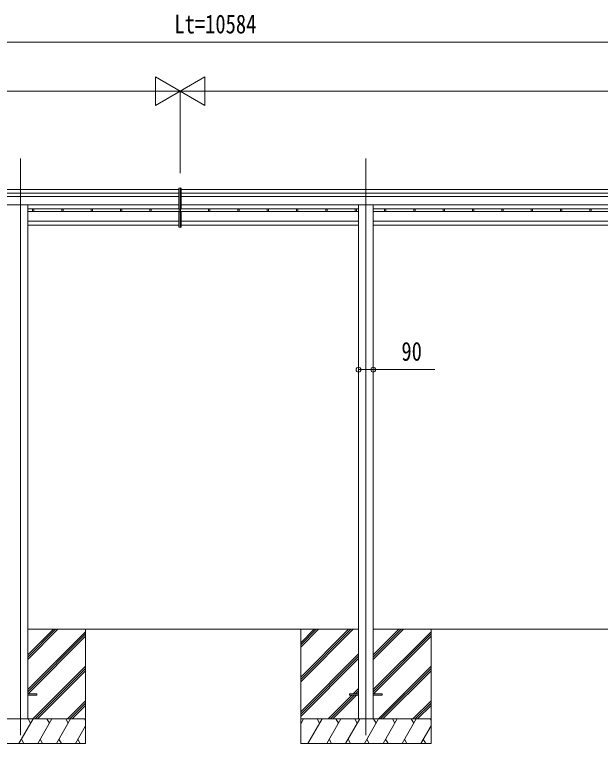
# Model space of a CAD drawing. Units: millimetres, scale not verified. Extents: x -14718 to 14718, y -10395 to 10395.
# Drawn here: x -643 to 2952, y -6516 to -2044 of the extents above; entities that cross this region are included whole.
import ezdxf
from ezdxf.enums import TextEntityAlignment as Align

# ---------------------------------------------------------------- set-up
doc = ezdxf.new("R2010")
doc.units = ezdxf.units.MM
doc.header["$LTSCALE"] = 40
for name, color, linetype, lineweight in [('0-3_YKK_12', 40, 'Continuous', 18), ('0-4_YKK_13', 120, 'Continuous', 18), ('0-5_YKK_A1', 120, 'Continuous', 18), ('0-6_YKK_D', 200, 'Continuous', 18)]:
    doc.layers.add(name, color=color, linetype=linetype, lineweight=lineweight)
doc.styles.add('ＭＳ ゴシック', font='')
doc.styles.get('ＭＳ ゴシック').set_extended_font_data('MS Gothic')

msp = doc.modelspace()

# ---------------------------------------------------------------- linework, layer by layer
at = {"layer": '0-3_YKK_12'}
for p, q in [((-607.14, -2926.01), (-607.14, -3403.75)), ((1513.06, -2926.01), (1513.06, -3403.75)), ((-607.14, -3403.75), (-607.14, -6465.59)), ((1513.06, -3403.75), (1513.06, -6465.59))]:
    msp.add_line(p, q, dxfattribs=at)
at = {"layer": '0-4_YKK_13'}
for p, q in [((372.86, -3107.67), (365.36, -3108.18)), ((365.36, -3238.07), (365.36, -3108.18)), ((380.36, -3108.18), (372.86, -3107.67)), ((372.86, -3107.67), (372.86, -3238.57)), ((380.36, -3238.07), (380.36, -3108.18)), ((365.36, -3254.24), (365.36, -3348.85)), ((370.36, -3253.24), (366.36, -3253.24)), ((372.86, -3252.18), (372.86, -3349.36)), ((375.36, -3253.21), (379.36, -3253.24)), ((380.36, -3254.24), (380.36, -3348.85)), ((365.36, -3348.86), (372.86, -3349.36)), ((372.86, -3349.36), (380.36, -3348.86)), ((-507.14, -6211.09), (-562.14, -6211.09)), ((-507.14, -6211.09), (-507.14, -6220.09)), ((1413.06, -6211.09), (1413.06, -6220.09)), ((1413.06, -6211.09), (1468.06, -6211.09)), ((1558.06, -6211.09), (1613.06, -6211.09)), ((1613.06, -6211.09), (1613.06, -6220.09)), ((-507.14, -6220.09), (-562.14, -6220.09)), ((1413.06, -6220.09), (1468.06, -6220.09)), ((1558.06, -6220.09), (1613.06, -6220.09))]:
    msp.add_line(p, q, dxfattribs=at)
for points in [[(365.36, -3238.07), (372.86, -3238.57), (380.36, -3238.07)], [(370.36, -3253.22), (370.36, -3252.65), (370.36, -3252.2)], [(375.36, -3253.22), (375.36, -3252.65), (375.36, -3252.2)]]:
    msp.add_lwpolyline(points, dxfattribs=at)
for centre, major_axis, start_param, end_param in [((366.36, -3254.24), (0.909, 0.42), 1.1412323, 2.7120287), ((379.36, -3254.24), (0.909, -0.42), 0.429564, 2.0003603)]:
    msp.add_ellipse(centre, major_axis=major_axis, ratio=0.991593, start_param=start_param, end_param=end_param, dxfattribs=at)
at = {"layer": '0-5_YKK_A1'}
for p, q in [((-4471.24, -3117.02), (365.36, -3117.02)), ((380.36, -3117.02), (5937.06, -3117.02)), ((-4455.24, -3139.89), (365.36, -3139.89)), ((-4455.24, -3160.05), (365.36, -3160.05)), ((380.36, -3139.89), (5921.06, -3139.89)), ((380.36, -3160.05), (5921.06, -3160.05)), ((-4455.24, -3211.25), (365.36, -3211.25)), ((-561.94, -3211.25), (-561.94, -6365.59)), ((380.36, -3211.25), (5921.06, -3211.25)), ((-561.94, -3252.2), (372.86, -3252.2)), ((-561.92, -3235.57), (365.36, -3235.57)), ((-533.19, -3235.57), (-533.19, -3252.2)), ((-525.04, -3235.57), (-525.04, -3252.2)), ((-353.19, -3235.57), (-353.19, -3252.2)), ((-345.04, -3235.57), (-345.04, -3252.2)), ((-173.19, -3235.57), (-173.19, -3252.2)), ((-165.04, -3235.57), (-165.04, -3252.2)), ((6.81, -3235.57), (6.81, -3252.2)), ((14.96, -3235.57), (14.96, -3252.2)), ((186.81, -3235.57), (186.81, -3252.2)), ((194.96, -3235.57), (194.96, -3252.2)), ((366.81, -3238.17), (366.81, -3252.2)), ((1467.86, -3252.2), (372.86, -3252.2)), ((374.96, -3238.43), (374.96, -3252.2)), ((380.36, -3235.57), (1467.87, -3235.57)), ((546.81, -3235.57), (546.81, -3252.2)), ((546.81, -3235.57), (546.81, -3252.2)), ((554.96, -3235.57), (554.96, -3252.2)), ((554.96, -3235.57), (554.96, -3252.2)), ((726.81, -3235.57), (726.81, -3252.2)), ((734.96, -3235.57), (734.96, -3252.2)), ((906.81, -3235.57), (906.81, -3252.2)), ((914.96, -3235.57), (914.96, -3252.2)), ((1086.81, -3235.57), (1086.81, -3252.2)), ((1094.96, -3235.57), (1094.96, -3252.2)), ((1266.81, -3235.57), (1266.81, -3252.2)), ((1274.96, -3235.57), (1274.96, -3252.2)), ((1446.81, -3235.57), (1446.81, -3252.2)), ((1454.96, -3235.57), (1454.96, -3252.2)), ((4767.76, -3252.2), (1558.26, -3252.2)), ((1558.27, -3235.57), (4767.77, -3235.57)), ((1626.81, -3235.57), (1626.81, -3252.2)), ((1634.96, -3235.57), (1634.96, -3252.2)), ((1806.81, -3235.57), (1806.81, -3252.2)), ((1814.96, -3235.57), (1814.96, -3252.2)), ((1986.81, -3235.57), (1986.81, -3252.2)), ((1994.96, -3235.57), (1994.96, -3252.2)), ((2166.81, -3235.57), (2166.81, -3252.2)), ((2174.96, -3235.57), (2174.96, -3252.2)), ((2346.81, -3235.57), (2346.81, -3252.2)), ((2354.96, -3235.57), (2354.96, -3252.2)), ((2526.81, -3235.57), (2526.81, -3252.2)), ((2534.96, -3235.57), (2534.96, -3252.2)), ((2706.81, -3235.57), (2706.81, -3252.2)), ((2714.96, -3235.57), (2714.96, -3252.2)), ((2888.38, -3235.57), (2888.38, -3252.2)), ((2894.96, -3235.57), (2894.96, -3252.2)), ((-561.94, -3310.77), (365.36, -3310.77)), ((-561.94, -3336.85), (365.36, -3336.86)), ((1467.86, -3310.77), (380.36, -3310.77)), ((1467.86, -3336.85), (380.36, -3336.85)), ((4767.76, -3310.77), (1558.26, -3310.77)), ((4767.76, -3336.84), (1558.26, -3336.86)), ((-562.14, -6001.22), (-376.51, -5815.59)), ((-562.14, -5987.07), (-390.65, -5815.59)), ((-562.14, -5972.93), (-404.79, -5815.59)), ((1468.06, -5815.59), (-562.14, -5815.59)), ((-562.14, -6185.06), (-207.14, -5830.07)), ((-562.14, -6199.2), (-207.14, -5844.21)), ((-207.14, -5815.59), (-207.14, -6515.58)), ((1113.06, -5815.59), (1113.06, -6515.58)), ((1113.06, -6109.56), (1407.04, -5815.59)), ((1113.06, -6123.7), (1421.18, -5815.59)), ((1113.06, -6137.85), (1435.32, -5815.59)), ((1113.06, -5897.43), (1194.9, -5815.59)), ((1113.06, -5911.57), (1209.04, -5815.59)), ((1113.06, -5925.71), (1223.19, -5815.59)), ((1558.06, -6001.22), (1743.69, -5815.59)), ((1558.06, -5987.07), (1729.55, -5815.59)), ((1558.06, -5972.93), (1715.4, -5815.59)), ((1558.06, -5815.59), (4767.96, -5815.59)), ((1558.06, -6185.06), (1913.06, -5830.07)), ((1558.06, -6199.2), (1913.06, -5844.21)), ((1913.06, -5815.59), (1913.06, -6515.58)), ((-559.88, -6211.09), (-207.14, -5858.35)), ((1560.32, -6211.09), (1913.06, -5858.35)), ((1113.06, -6321.69), (1468.06, -5966.7)), ((1113.06, -6335.84), (1468.06, -5980.84)), ((1113.06, -6349.98), (1468.06, -5994.98)), ((-530.53, -6365.59), (-207.14, -6042.2)), ((-516.39, -6365.59), (-207.14, -6056.34)), ((-502.25, -6365.59), (-207.14, -6070.48)), ((1589.67, -6365.59), (1913.06, -6042.2)), ((1603.81, -6365.59), (1913.06, -6056.34)), ((1617.95, -6365.59), (1913.06, -6070.48)), ((1435.8, -6211.09), (1468.06, -6178.83)), ((1449.94, -6211.09), (1468.06, -6192.97)), ((1464.08, -6211.09), (1468.06, -6207.11)), ((-318.4, -6365.59), (-207.14, -6254.33)), ((1281.3, -6365.59), (1426.8, -6220.09)), ((1295.44, -6365.59), (1440.94, -6220.09)), ((1309.58, -6365.59), (1455.08, -6220.09)), ((1801.8, -6365.59), (1913.06, -6254.33)), ((-304.26, -6365.59), (-207.14, -6268.47)), ((-290.12, -6365.59), (-207.14, -6282.61)), ((1815.94, -6365.59), (1913.06, -6268.47)), ((1830.08, -6365.59), (1913.06, -6282.61)), ((-207.14, -6365.59), (-1007.14, -6365.59)), ((-616.19, -6515.58), (-529.58, -6365.59)), ((-544.58, -6391.57), (-559.58, -6365.58)), ((-500.72, -6515.58), (-414.11, -6365.59)), ((-429.11, -6391.57), (-444.11, -6365.58)), ((-385.25, -6515.58), (-298.64, -6365.59)), ((-313.64, -6391.57), (-328.64, -6365.58)), ((-207.14, -6376.03), (-213.17, -6365.58)), ((1113.06, -6394.53), (1129.77, -6365.58)), ((1913.06, -6365.59), (1113.06, -6365.59)), ((1114.77, -6391.57), (1113.06, -6388.61)), ((1157.6, -6515.58), (1244.21, -6365.58)), ((1229.2, -6391.57), (1214.2, -6365.59)), ((1273.07, -6515.58), (1359.68, -6365.58)), ((1344.67, -6391.57), (1329.67, -6365.59)), ((1388.54, -6515.58), (1475.15, -6365.59)), ((1460.15, -6391.57), (1445.14, -6365.58)), ((1504.01, -6515.58), (1590.62, -6365.59)), ((1575.62, -6391.57), (1560.61, -6365.58)), ((1619.48, -6515.58), (1706.09, -6365.59)), ((1691.09, -6391.57), (1676.09, -6365.58)), ((1734.95, -6515.58), (1821.56, -6365.59)), ((1806.56, -6391.57), (1791.56, -6365.58)), ((1913.06, -6376.03), (1907.03, -6365.58)), ((-269.78, -6515.58), (-207.14, -6407.1)), ((1850.42, -6515.58), (1913.06, -6407.1)), ((-1007.14, -6515.58), (-207.14, -6515.58)), ((-601.19, -6489.61), (-586.19, -6515.58)), ((-485.72, -6489.61), (-470.72, -6515.58)), ((-370.25, -6489.61), (-355.25, -6515.58)), ((-254.78, -6489.61), (-239.78, -6515.58)), ((1113.06, -6515.58), (1913.06, -6515.58)), ((1288.07, -6489.61), (1303.07, -6515.58)), ((1403.54, -6489.6), (1418.54, -6515.58)), ((1519.01, -6489.61), (1534.01, -6515.58)), ((1634.48, -6489.61), (1649.48, -6515.58)), ((1749.95, -6489.61), (1764.95, -6515.58)), ((1865.42, -6489.61), (1880.42, -6515.58))]:
    msp.add_line(p, q, dxfattribs=at)
for points in [[(1467.86, -3211.25), (1468.06, -5640.59), (1468.06, -6365.59)], [(1558.25, -3211.25), (1558.06, -5640.59), (1558.06, -6365.59)]]:
    msp.add_lwpolyline(points, dxfattribs=at)
at = {"layer": '0-6_YKK_D'}
for p, q in [((-4384.24, -2214.15), (5849.95, -2214.15)), ((372.86, -2514.15), (221.3, -2426.65)), ((221.3, -2426.65), (221.3, -2601.65)), ((372.86, -2514.15), (524.41, -2426.65)), ((524.41, -2601.65), (524.41, -2426.65)), ((-4384.24, -2514.15), (197.86, -2514.15)), ((372.86, -2514.15), (69.75, -2514.15)), ((372.86, -2514.15), (221.3, -2601.65)), ((372.86, -3017.02), (372.86, -2513.15)), ((372.86, -3017.02), (372.86, -2513.15)), ((372.86, -2514.15), (524.41, -2601.65)), ((372.86, -2514.15), (675.97, -2514.15)), ((547.86, -2514.15), (5849.95, -2514.15)), ((1467.86, -4196.05), (1467.86, -4223.3)), ((1558.26, -4194.11), (1558.26, -4223.3))]:
    msp.add_line(p, q, dxfattribs=at)
msp.add_lwpolyline([(1467.86, -4222.3), (1558.26, -4222.3), (1935.99, -4222.3)], dxfattribs=at)
for centre in [(1467.86, -4222.3), (1558.26, -4222.3)]:
    msp.add_circle(centre, 14.88, dxfattribs=at)

# ---------------------------------------------------------------- texts
at = {"layer": '0-6_YKK_D', "style": 'ＭＳ ゴシック', "width": 0.8}
for s, p in [('Lt=10584', (338.06, -2194.15)), ('90', (1731.19, -4202.3))]:
    msp.add_text(s, height=115.5, dxfattribs=at).set_placement(p, align=Align.BOTTOM_LEFT)

doc.saveas('drawing.dxf')
